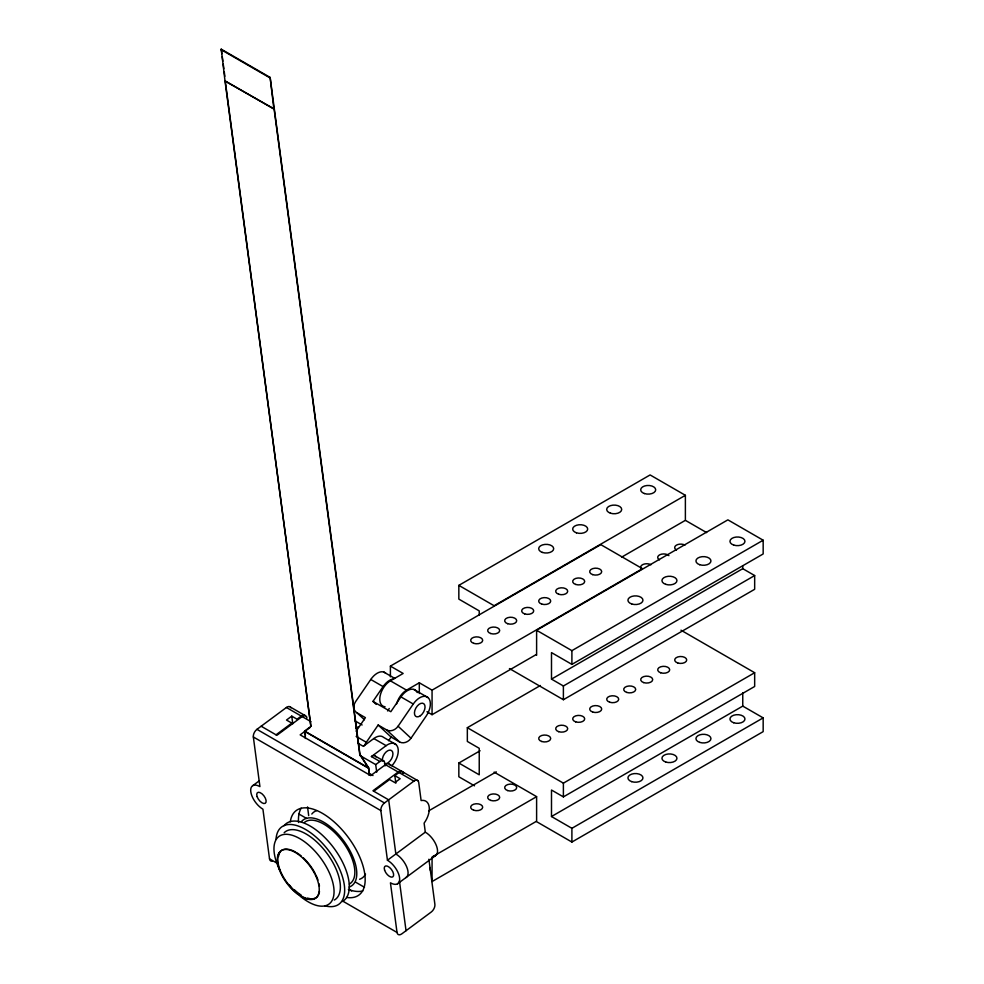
<?xml version="1.0" encoding="UTF-8"?>
<svg xmlns="http://www.w3.org/2000/svg" width="984" height="984" viewBox="0 0 984 984"><rect width="100%" height="100%" fill="white"/><g stroke="black" fill="none" stroke-linecap="round" stroke-linejoin="round"><path stroke-width="1.48" d="M385.666 673.154A15.031 8.671 -60 0 0 370.771 679.477L355.581 701.678A9.016 7.294 -47.1 0 0 356.897 712.748L364.437 719.759M376.208 704.396L372.973 701.395L383.096 686.598A15.031 8.671 -60 0 1 393.637 678.923M356.122 731.223L365.396 717.656L356.897 712.748M387.585 710.94L389.27 708.48M364.375 745.688A15.031 8.671 -60 0 1 366.343 742.28L378.151 725.024L386.651 729.931L399.578 741.948A9.016 7.294 -47.1 0 0 411.004 738.234L426.195 716.032A15.031 8.671 -60 0 0 428.175 697.693L413.883 689.44M417.228 692.551A15.031 8.671 -60 0 0 400.943 696.893L390.82 711.703L372.973 701.395M386.651 729.931A9.016 7.294 -47.1 0 0 398.089 726.217L413.268 704.015A15.031 8.671 -60 0 1 428.175 697.693M388.545 740.743L391.078 737.041L378.151 725.024M311.092 726.18L304.646 731.063L368.397 767.877L359.763 754.556L274.118 109.162L225.238 80.946L310.882 726.327L225.028 81.106L274.327 109.015M225.028 81.106L221.265 49.2L270.133 77.416L359.972 754.396L368.606 767.717L369.603 775.244M273.909 109.322L270.133 77.416M272.137 861.184A6.015 3.469 -60 0 1 269.518 858.835L262.925 809.192A15.031 7.368 53.4 0 1 250.797 791.776A15.031 7.368 53.4 0 1 259.924 786.622L253.343 736.979A6.015 3.469 -60 0 1 256.947 729.341L286.405 707.496A6.015 3.469 -60 0 1 290.92 707.828M290.354 707.053L305.224 715.639A6.015 3.469 -60 0 0 301.288 716.081L297.07 719.206L291.756 716.143L286.504 720.042L291.817 723.105L276.037 734.814M306.934 717.976A6.015 3.469 -60 0 0 302.137 716.573L276.885 735.306L261.154 726.229M305.397 738.467L304.856 730.903L305.446 735.417M309.972 727.582L300.157 734.864L370.71 775.601L385.445 764.679A6.015 3.469 -60 0 1 389.947 764.999M252.851 785.589L258.866 781.136M395.998 744.531L383.674 737.422A15.031 8.671 -60 0 0 373.809 738.541L363.293 746.339L358.201 743.4M385.125 765.884L384.719 762.871A6.015 3.469 -60 0 0 379.91 761.481L371.411 756.573L386.146 745.651A15.031 8.671 -60 0 1 397.868 747.729A15.031 8.671 -60 0 1 391.804 765.81M369.148 775.281L368.606 767.717M376.712 772.157L375.703 764.605L379.91 761.481M402.997 773.424A6.015 3.469 -60 0 0 398.188 772.034L372.948 790.767L388.668 799.844L395.851 854.001A15.031 7.368 53.4 0 1 406.601 866.633A15.031 7.368 53.4 0 1 405.925 877.593M373.797 791.247L389.578 779.549L394.892 782.612L400.144 778.713L394.83 775.65L399.037 772.526A6.015 3.469 -60 0 1 403.551 772.858M428.901 859.229L434.891 904.357A6.015 3.469 -60 0 1 431.287 911.996L401.829 933.841A6.015 3.469 -60 0 1 397.019 932.451L390.439 882.808A15.031 7.368 53.4 0 0 399.566 877.654A15.031 7.368 53.4 0 0 387.438 860.237L380.857 810.595A6.015 3.469 -60 0 1 384.461 802.956L413.92 781.111A6.015 3.469 -60 0 1 418.729 782.514L421.115 800.558A16.728 9.655 -60 0 1 429.184 806.978A16.728 9.655 -60 0 1 424.116 823.128L425.309 832.156A15.031 7.368 53.4 0 1 436.687 846.437A15.031 7.368 53.4 0 1 433.415 856.277M387.438 860.237L425.309 832.156M397.511 883.841L435.383 855.748M479.233 615.308L479.233 610.892L458.839 599.108L458.839 585.369L650.104 474.94L685.381 495.309L685.381 520.339L621.63 557.153M685.381 495.309L494.116 605.738L458.839 585.369M390.402 676.832L390.402 666.106L600.793 544.632L642.454 568.678L432.062 690.153L419.307 682.785L406.552 690.153A15.031 8.671 -60 0 0 396.577 703.99M385.088 706.783A15.031 8.671 -60 0 1 380.144 695.848A15.031 8.671 -60 0 1 390.402 680.83L403.157 673.462L390.402 666.106M536.612 655.307L536.612 630.277L727.889 519.847L763.166 540.216L763.166 553.955L571.901 664.385L551.495 652.601L551.495 679.108L563.389 685.983L754.666 575.554L754.666 589.293L563.389 699.722L509.441 668.566M426.958 711.739L432.062 714.691L536.341 654.483M536.612 630.277L571.901 650.645L763.166 540.216M474.522 785.822L458.839 776.77L458.839 763.03L479.233 774.814L479.233 748.307L467.338 741.444L467.338 727.693L540.388 685.516M551.495 679.108L742.76 568.678L754.666 575.554M458.839 763.03L480.094 750.767M428.778 810.816L496.268 771.85M536.6 796.671L432.062 857.015L432.062 881.553L536.341 821.357M467.338 727.693L563.389 783.153L754.666 672.724L754.666 686.475L563.389 796.892L551.495 790.029L551.495 816.523L571.901 828.307L763.166 717.877L763.166 731.629L571.901 842.046L536.612 821.677L536.612 796.646L494.116 772.108M551.495 816.523L742.76 706.106L763.166 717.877M220.834 49.508L269.714 77.736M685.381 520.339L706.635 532.602M680.977 630.191L754.666 672.724M383.711 672.023L394.805 678.431M390.402 680.83L406.552 690.153M370.771 679.477L383.096 686.598M400.943 696.893L413.268 704.015M391.078 737.041L399.578 741.948M354.732 720.706L362.124 724.974M373.809 738.541L386.146 745.651M356.134 736.401L366.343 742.28M375.359 756.13L383.858 761.038M389.381 764.224L402.136 771.591M402.985 772.083L417.856 780.669M286.405 707.496L301.288 716.081M302.137 716.573L311.055 721.727M385.445 764.679L398.188 772.034M399.037 772.526L413.92 781.111M359.837 755.441L375.703 764.605M304.425 731.223L368.188 768.024M369 773.239L372.985 775.54M256.947 729.341L384.461 802.956M253.343 736.979L380.857 810.595M298.644 813.854L306.614 818.454M355.519 882.131L364.486 887.297M349.012 889.462L351.657 890.987M269.518 858.835L277.476 863.435M342.567 901.012L397.019 932.451M398.089 726.217L411.004 738.234M394.83 775.65L395.839 783.202M399.455 881.074L406.035 930.729M221.265 49.2L221.855 53.714M222.261 56.728L222.851 61.229M223.257 64.243L223.86 68.757M224.254 71.77L224.856 76.285M307.537 806.929L308.693 815.638M291.756 716.143L292.777 723.757M742.76 565.738L742.76 568.678M742.76 692.847L742.76 706.106M571.901 650.645L571.901 664.385M571.901 828.307L571.901 842.046M563.389 685.983L563.389 699.722M563.389 783.153L563.389 796.892M432.062 690.153L432.062 714.691M419.307 682.785L419.307 693.523M659.452 559.847A6.015 3.469 0 0 1 660.043 554.644A6.015 3.469 0 0 1 668.911 555.653M676.451 550.031A6.015 3.469 0 0 1 676.451 545.124A6.015 3.469 0 0 1 684.95 545.124M641.494 568.949A6.015 3.469 0 0 1 643.044 564.459A6.015 3.469 0 0 1 650.953 564.755M429.934 867.556A15.031 8.671 -60 0 1 430.352 870.471M355.962 728.234A15.031 8.671 -60 0 1 358.742 726.598M382.382 760.841A7.515 4.342 -60 0 1 388.274 750.472A7.515 4.342 -60 0 1 392.567 756.376A7.515 4.342 -60 0 1 384.449 763.682M371.411 756.573A6.015 3.469 -60 0 1 375.925 756.905M290.292 821.812A52.595 25.781 53.4 0 1 348.164 837.236A52.595 25.781 53.4 0 1 346.651 897.469M362.788 890.926A52.595 25.781 53.4 0 1 348.385 889.45M298.546 822.513A52.595 25.781 53.4 0 1 301.166 808.184M284.019 825.748A48.093 23.579 53.4 0 1 332.826 846.671A48.093 23.579 53.4 0 1 342.383 901.541M276.037 839.266A48.093 23.579 53.4 0 1 306.651 830.115A48.093 23.579 53.4 0 1 343.416 880.311A48.093 23.579 53.4 0 1 324.781 905.809M304.302 822.538A38.167 18.708 53.4 0 1 342.887 841.996A38.167 18.708 53.4 0 1 349.357 884.05M365.507 874.149A40.873 20.037 53.4 0 1 359.578 879.278M311.805 814.039A40.873 20.037 53.4 0 1 316.614 810.656M301.276 821.837A40.873 20.037 53.4 0 1 343.969 841.234A40.873 20.037 53.4 0 1 349.062 887.076M284.167 832.71A42.078 20.627 53.4 0 1 326.786 853.14A42.078 20.627 53.4 0 1 334.326 900.053M319.48 891.455A29.335 14.379 53.4 0 1 297.967 893.804A29.335 14.379 53.4 0 1 277.783 860.348A29.335 14.379 53.4 0 1 295.766 852.169M296.848 852.821A29.335 14.379 53.4 0 1 301.239 856.019M303.392 857.925A29.335 14.379 53.4 0 1 315.188 873.546M315.839 874.85A29.335 14.379 53.4 0 1 317.967 880.053M319.013 883.804A29.335 14.379 53.4 0 1 319.431 886.166M314.892 898.294A29.335 14.379 53.4 0 1 312.223 898.786M309.96 898.65A29.335 14.379 53.4 0 1 307.512 898.097M301.166 895.096A29.335 14.379 53.4 0 1 294.622 889.991M278.534 856.461A29.335 14.379 53.4 0 1 279.899 852.341M279.677 869.831A42.078 20.627 53.4 0 1 292.949 835.502A42.078 20.627 53.4 0 1 333.81 887.814A42.078 20.627 53.4 0 1 300.366 896.313M298.152 894.394A42.078 20.627 53.4 0 1 292.765 889.019M291.867 888.011A42.078 20.627 53.4 0 1 289.222 884.85M507.683 790.582A6.015 3.469 0 0 0 516.698 787.569A6.015 3.469 0 0 0 507.683 784.568A6.015 3.469 0 0 0 507.683 790.582M490.684 800.398A6.015 3.469 0 0 0 499.7 797.384A6.015 3.469 0 0 0 490.684 794.383A6.015 3.469 0 0 0 490.684 800.398M473.685 810.213A6.015 3.469 0 0 0 482.701 807.2A6.015 3.469 0 0 0 473.685 804.199A6.015 3.469 0 0 0 473.685 810.213M542.43 552.442A7.515 4.342 0 0 0 553.697 548.678A7.515 4.342 0 0 0 542.43 544.927A7.515 4.342 0 0 0 542.43 552.442M644.434 493.55A7.515 4.342 0 0 0 655.701 489.786A7.515 4.342 0 0 0 644.434 486.034A7.515 4.342 0 0 0 644.434 493.55M576.427 532.811A7.515 4.342 0 0 0 587.694 529.048A7.515 4.342 0 0 0 576.427 525.296A7.515 4.342 0 0 0 576.427 532.811M610.424 513.181A7.515 4.342 0 0 0 621.703 509.417A7.515 4.342 0 0 0 610.424 505.665A7.515 4.342 0 0 0 610.424 513.181M733.695 545.074A7.515 4.342 0 0 0 744.962 541.323A7.515 4.342 0 0 0 733.695 537.559A7.515 4.342 0 0 0 733.695 545.074M631.679 603.967A7.515 4.342 0 0 0 642.958 600.215A7.515 4.342 0 0 0 631.679 596.452A7.515 4.342 0 0 0 631.679 603.967M699.686 564.705A7.515 4.342 0 0 0 710.952 560.954A7.515 4.342 0 0 0 699.686 557.19A7.515 4.342 0 0 0 699.686 564.705M665.688 584.336A7.515 4.342 0 0 0 676.955 580.585A7.515 4.342 0 0 0 665.688 576.821A7.515 4.342 0 0 0 665.688 584.336M631.679 781.64A7.515 4.342 0 0 0 642.958 777.877A7.515 4.342 0 0 0 631.679 774.125A7.515 4.342 0 0 0 631.679 781.64M733.695 722.748A7.515 4.342 0 0 0 744.962 718.984A7.515 4.342 0 0 0 733.695 715.233A7.515 4.342 0 0 0 733.695 722.748M665.688 762.01A7.515 4.342 0 0 0 676.955 758.246A7.515 4.342 0 0 0 665.688 754.494A7.515 4.342 0 0 0 665.688 762.01M699.686 742.379A7.515 4.342 0 0 0 710.952 738.615A7.515 4.342 0 0 0 699.686 734.864A7.515 4.342 0 0 0 699.686 742.379M677.693 662.97A6.015 3.469 0 0 0 686.721 659.969A6.015 3.469 0 0 0 677.693 656.968A6.015 3.469 0 0 0 677.693 662.97M660.694 672.785A6.015 3.469 0 0 0 669.71 669.784A6.015 3.469 0 0 0 660.694 666.783A6.015 3.469 0 0 0 660.694 672.785M643.696 682.601A6.015 3.469 0 0 0 652.712 679.6A6.015 3.469 0 0 0 643.696 676.598A6.015 3.469 0 0 0 643.696 682.601M626.697 692.416A6.015 3.469 0 0 0 635.713 689.415A6.015 3.469 0 0 0 626.697 686.414A6.015 3.469 0 0 0 626.697 692.416M609.699 702.232A6.015 3.469 0 0 0 618.715 699.23A6.015 3.469 0 0 0 609.699 696.229A6.015 3.469 0 0 0 609.699 702.232M592.688 712.047A6.015 3.469 0 0 0 601.704 709.046A6.015 3.469 0 0 0 592.688 706.045A6.015 3.469 0 0 0 592.688 712.047M575.689 721.862A6.015 3.469 0 0 0 584.705 718.861A6.015 3.469 0 0 0 575.689 715.86A6.015 3.469 0 0 0 575.689 721.862M558.691 731.678A6.015 3.469 0 0 0 567.707 728.677A6.015 3.469 0 0 0 558.691 725.675A6.015 3.469 0 0 0 558.691 731.678M541.692 741.493A6.015 3.469 0 0 0 550.708 738.492A6.015 3.469 0 0 0 541.692 735.491A6.015 3.469 0 0 0 541.692 741.493M384.596 870.2A6.617 3.247 53.4 0 0 392.714 876.941A6.617 3.247 53.4 0 0 389.516 867.433A6.617 3.247 53.4 0 0 384.596 870.2M257.082 796.585A6.617 3.247 53.4 0 0 265.2 803.325A6.617 3.247 53.4 0 0 262.002 793.805A6.617 3.247 53.4 0 0 257.082 796.585M279.001 868.638A29.335 14.379 53.4 0 0 315.003 898.54A29.335 14.379 53.4 0 0 300.821 856.326A29.335 14.379 53.4 0 0 279.001 868.638M592.688 574.631A6.015 3.469 0 0 0 601.704 571.63A6.015 3.469 0 0 0 592.688 568.617A6.015 3.469 0 0 0 592.688 574.631M575.689 584.447A6.015 3.469 0 0 0 584.705 581.446A6.015 3.469 0 0 0 575.689 578.432A6.015 3.469 0 0 0 575.689 584.447M558.691 594.262A6.015 3.469 0 0 0 567.707 591.261A6.015 3.469 0 0 0 558.691 588.247A6.015 3.469 0 0 0 558.691 594.262M541.692 604.078A6.015 3.469 0 0 0 550.708 601.076A6.015 3.469 0 0 0 541.692 598.063A6.015 3.469 0 0 0 541.692 604.078M524.681 613.893A6.015 3.469 0 0 0 533.709 610.892A6.015 3.469 0 0 0 524.681 607.878A6.015 3.469 0 0 0 524.681 613.893M507.683 623.708A6.015 3.469 0 0 0 516.698 620.707A6.015 3.469 0 0 0 507.683 617.694A6.015 3.469 0 0 0 507.683 623.708M490.684 633.524A6.015 3.469 0 0 0 499.7 630.523A6.015 3.469 0 0 0 490.684 627.509A6.015 3.469 0 0 0 490.684 633.524M473.685 643.339A6.015 3.469 0 0 0 482.701 640.338A6.015 3.469 0 0 0 473.685 637.324A6.015 3.469 0 0 0 473.685 643.339M420.426 715.712A7.515 4.342 -60 0 0 423.956 703.855A7.515 4.342 -60 0 0 414.83 710.51A7.515 4.342 -60 0 0 420.426 715.712"/></g></svg>
